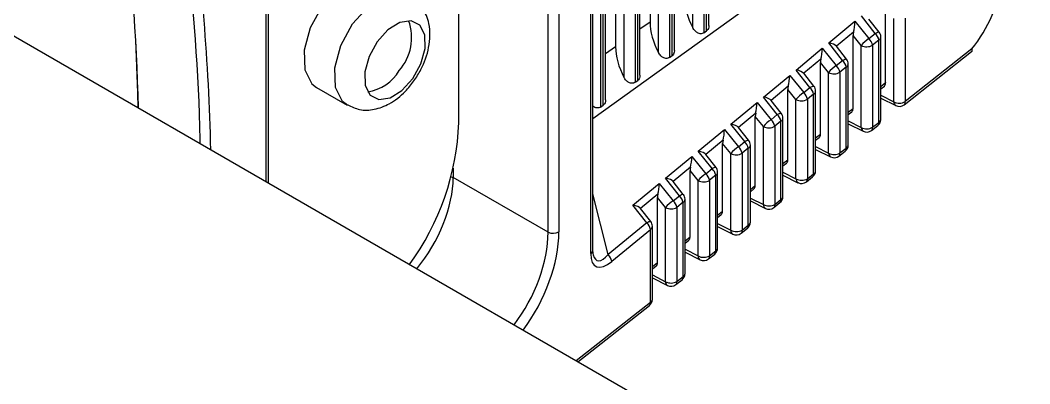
# Model space of a CAD drawing. Extents: x 12.3 to 108.7, y 1.1 to 80.4.
# Drawn here: x 24.292 to 25.576, y 63.234 to 63.697 of the extents above; entities that cross this region are included whole.
import ezdxf

# ---------------------------------------------------------------- set-up
doc = ezdxf.new("R2010")
doc.units = 0
doc.header["$MEASUREMENT"] = 0
doc.layers.add('OBJECT', color=7, linetype='CONTINUOUS')

msp = doc.modelspace()

# ---------------------------------------------------------------- linework, layer by layer
at = {"layer": 'OBJECT'}
for p, q in [((25.1477, 63.6872), (25.1477, 64.1804)), ((25.1617, 64.1818), (25.1617, 63.6809)), ((25.1651, 63.6833), (25.1651, 64.1825)), ((25.168, 63.69), (25.168, 64.1838)), ((25.1038, 63.6557), (25.1038, 64.161)), ((25.1179, 64.1627), (25.1179, 63.6494)), ((25.1212, 63.6518), (25.1212, 64.163)), ((25.1242, 63.6585), (25.1242, 64.1639)), ((25.0931, 64.1504), (25.0931, 63.6945)), ((25.06, 63.6242), (25.06, 64.1347)), ((25.0741, 64.1411), (25.0741, 63.6179)), ((25.0774, 63.6203), (25.0774, 64.1426)), ((25.0803, 63.6269), (25.0803, 64.144)), ((25.0336, 63.5887), (25.0336, 64.1214)), ((25.0365, 63.5954), (25.0365, 64.1265)), ((25.0492, 64.1298), (25.0492, 63.663)), ((25.0302, 64.118), (25.0302, 63.5863)), ((25.0177, 63.3998), (25.0177, 64.0872)), ((25.0202, 63.4036), (25.0202, 64.0911)), ((24.9633, 63.4271), (24.9633, 64.0068)), ((24.9772, 64.0074), (24.9772, 63.4276)), ((24.8498, 63.5665), (24.8498, 63.9584)), ((24.6044, 63.4912), (24.6044, 63.8997)), ((24.6077, 63.4893), (24.6077, 63.8919)), ((25.0202, 63.5719), (25.324, 63.7903)), ((25.393, 63.6174), (25.393, 63.712)), ((25.3797, 63.6801), (25.3622, 63.7024)), ((25.3848, 63.6818), (25.3718, 63.6982)), ((25.4034, 63.593), (25.4034, 63.6992)), ((25.4179, 63.6995), (25.4179, 63.5933)), ((25.0931, 63.6945), (25.0803, 63.6854)), ((25.3206, 63.6679), (25.3539, 63.6955)), ((25.3539, 63.6955), (25.3717, 63.6735)), ((26.6224, 62.3263), (24.2745, 63.6817)), ((25.1617, 63.6809), (25.1651, 63.6833)), ((25.3521, 63.6817), (25.3303, 63.6637)), ((25.3515, 63.5847), (25.3515, 63.6776)), ((25.3619, 63.6648), (25.3515, 63.6776)), ((25.3717, 63.6735), (25.3797, 63.6801)), ((25.3844, 63.6717), (25.3764, 63.6651)), ((25.3844, 63.5669), (25.3844, 63.6717)), ((25.3869, 63.5708), (25.3869, 63.6756)), ((25.0492, 63.663), (25.0365, 63.6539)), ((25.2791, 63.6335), (25.3124, 63.6611)), ((25.3124, 63.6611), (25.3302, 63.6391)), ((25.3382, 63.6457), (25.3206, 63.6679)), ((25.3432, 63.6473), (25.3303, 63.6637)), ((25.3619, 63.5603), (25.3619, 63.6648)), ((25.3764, 63.6651), (25.3764, 63.5606)), ((25.5029, 63.6603), (25.4179, 63.5933)), ((25.1179, 63.6494), (25.1212, 63.6518)), ((25.3106, 63.6473), (25.2888, 63.6293)), ((25.3302, 63.6391), (25.3382, 63.6457)), ((25.4166, 63.5893), (25.5024, 63.6569)), ((25.2966, 63.6113), (25.2791, 63.6335)), ((25.31, 63.552), (25.31, 63.6432)), ((25.3204, 63.6304), (25.31, 63.6432)), ((25.3428, 63.6373), (25.3349, 63.6307)), ((25.3428, 63.5342), (25.3428, 63.6373)), ((25.3454, 63.538), (25.3454, 63.6411)), ((25.0741, 63.6179), (25.0774, 63.6203)), ((25.2375, 63.5991), (25.2709, 63.6267)), ((25.2709, 63.6267), (25.2887, 63.6047)), ((25.3017, 63.6129), (25.2887, 63.6293)), ((25.3204, 63.5276), (25.3204, 63.6304)), ((25.3349, 63.6307), (25.3349, 63.5279)), ((24.6687, 63.6113), (24.7076, 63.5889)), ((25.2691, 63.6129), (25.2472, 63.5948)), ((25.2685, 63.5193), (25.2685, 63.6088)), ((25.2789, 63.596), (25.2685, 63.6088)), ((25.2887, 63.6047), (25.2966, 63.6113)), ((25.3039, 63.5053), (25.3039, 63.6067)), ((25.3869, 63.6126), (25.393, 63.6174)), ((25.3869, 63.6096), (25.3914, 63.613)), ((25.2551, 63.5768), (25.2375, 63.5991)), ((25.2602, 63.5785), (25.2472, 63.5949)), ((25.2789, 63.4949), (25.2789, 63.596)), ((25.3013, 63.6029), (25.2934, 63.5963)), ((25.2934, 63.5963), (25.2934, 63.4952)), ((25.3013, 63.5014), (25.3013, 63.6029)), ((25.3869, 63.6014), (25.4034, 63.593)), ((25.3869, 63.5978), (25.4059, 63.5882)), ((25.0302, 63.5863), (25.0336, 63.5887)), ((25.196, 63.5646), (25.2294, 63.5923)), ((25.2294, 63.5923), (25.2472, 63.5703)), ((25.3454, 63.5798), (25.3515, 63.5847)), ((25.2276, 63.5785), (25.2057, 63.5604)), ((25.227, 63.4866), (25.227, 63.5744)), ((25.2374, 63.5616), (25.227, 63.5744)), ((25.2472, 63.5703), (25.2551, 63.5768)), ((25.2597, 63.5684), (25.2519, 63.5619)), ((25.2597, 63.4687), (25.2597, 63.5684)), ((25.2623, 63.4726), (25.2623, 63.5723)), ((25.3454, 63.5768), (25.3498, 63.5803)), ((25.3454, 63.5687), (25.3619, 63.5603)), ((25.1544, 63.5302), (25.1879, 63.5579)), ((25.1879, 63.5579), (25.2057, 63.5359)), ((25.2136, 63.5424), (25.196, 63.5646)), ((25.2186, 63.5441), (25.2057, 63.5605)), ((25.2374, 63.4622), (25.2374, 63.5616)), ((25.2519, 63.5619), (25.2519, 63.4625)), ((25.3454, 63.5652), (25.3644, 63.5555)), ((25.3751, 63.5566), (25.3831, 63.5629)), ((25.3764, 63.5606), (25.3844, 63.5669)), ((25.1861, 63.5441), (25.1641, 63.526)), ((25.2057, 63.5359), (25.2136, 63.5424)), ((25.3039, 63.5471), (25.31, 63.552)), ((25.3039, 63.5441), (25.3083, 63.5476)), ((25.172, 63.508), (25.1544, 63.5302)), ((25.1855, 63.4539), (25.1855, 63.54)), ((25.1959, 63.5272), (25.1855, 63.54)), ((25.2182, 63.534), (25.2103, 63.5275)), ((25.2182, 63.436), (25.2182, 63.534)), ((25.2208, 63.4398), (25.2208, 63.5379)), ((25.3039, 63.536), (25.3204, 63.5276)), ((25.3039, 63.5325), (25.3229, 63.5228)), ((25.3336, 63.5239), (25.3416, 63.5302)), ((25.3349, 63.5279), (25.3428, 63.5342)), ((25.1129, 63.4958), (25.1463, 63.5235)), ((25.1463, 63.5235), (25.1642, 63.5015)), ((25.1771, 63.5096), (25.1641, 63.526)), ((25.1959, 63.4295), (25.1959, 63.5272)), ((25.2103, 63.5275), (25.2103, 63.4298)), ((25.2623, 63.5144), (25.2685, 63.5193)), ((24.8427, 63.5086), (24.8427, 63.4967)), ((25.1445, 63.5097), (25.1226, 63.4915)), ((25.144, 63.4212), (25.144, 63.5056)), ((25.1544, 63.4928), (25.144, 63.5056)), ((25.1642, 63.5015), (25.172, 63.508)), ((25.2623, 63.5114), (25.2668, 63.5149)), ((24.9633, 63.4271), (24.8427, 63.4967)), ((25.1305, 63.4735), (25.1129, 63.4958)), ((25.1355, 63.4752), (25.1226, 63.4916)), ((25.1544, 63.3968), (25.1544, 63.4928)), ((25.1767, 63.4996), (25.1688, 63.4931)), ((25.1688, 63.4931), (25.1688, 63.3971)), ((25.1767, 63.4032), (25.1767, 63.4996)), ((25.1792, 63.4071), (25.1792, 63.5034)), ((25.2623, 63.5033), (25.2789, 63.4949)), ((25.2623, 63.4998), (25.2814, 63.4901)), ((25.2921, 63.4912), (25.3, 63.4974)), ((25.2934, 63.4952), (25.3013, 63.5014)), ((25.0714, 63.4613), (25.1048, 63.4891)), ((25.1048, 63.4891), (25.1227, 63.4671)), ((25.2208, 63.4816), (25.227, 63.4866)), ((25.2208, 63.4786), (25.2253, 63.4822)), ((25.0399, 63.3985), (25.0202, 63.4758)), ((25.103, 63.4753), (25.0811, 63.4571)), ((25.1025, 63.3885), (25.1025, 63.4712)), ((25.1129, 63.4584), (25.1025, 63.4712)), ((25.1227, 63.4671), (25.1305, 63.4735)), ((25.1377, 63.3744), (25.1377, 63.469)), ((25.2208, 63.4706), (25.2374, 63.4622)), ((25.2208, 63.4671), (25.2399, 63.4574)), ((25.2519, 63.4625), (25.2597, 63.4687)), ((25.0889, 63.4391), (25.0714, 63.4613)), ((25.094, 63.4408), (25.081, 63.4572)), ((25.1129, 63.3641), (25.1129, 63.4584)), ((25.1351, 63.4651), (25.1273, 63.4587)), ((25.1273, 63.4587), (25.1273, 63.3644)), ((25.1351, 63.3705), (25.1351, 63.4651)), ((25.1792, 63.4489), (25.1855, 63.4539)), ((25.2506, 63.4585), (25.2585, 63.4647)), ((25.1792, 63.4459), (25.1838, 63.4495)), ((25.0889, 63.4391), (25.0399, 63.3985)), ((25.0445, 63.3901), (25.0936, 63.4307)), ((25.0936, 63.3378), (25.0936, 63.4307)), ((25.0961, 63.3416), (25.0961, 63.4346)), ((25.1792, 63.438), (25.1959, 63.4295)), ((25.1792, 63.4344), (25.1984, 63.4247)), ((25.2091, 63.4258), (25.217, 63.432)), ((25.2103, 63.4298), (25.2182, 63.436)), ((25.1377, 63.4162), (25.144, 63.4212)), ((25.1377, 63.4132), (25.1423, 63.4168)), ((25.1377, 63.4053), (25.1544, 63.3968)), ((25.1377, 63.4017), (25.1569, 63.392)), ((25.1688, 63.3971), (25.1767, 63.4032)), ((25.0961, 63.3834), (25.1025, 63.3885)), ((25.1676, 63.3931), (25.1754, 63.3992)), ((25.0961, 63.3804), (25.1008, 63.3841)), ((25.0961, 63.3726), (25.1129, 63.3641)), ((25.0961, 63.369), (25.1154, 63.3593)), ((25.1261, 63.3604), (25.1339, 63.3665)), ((25.1273, 63.3644), (25.1351, 63.3705)), ((25.0936, 63.3378), (24.9992, 63.2634)), ((25.0014, 63.2621), (25.0923, 63.3338))]:
    msp.add_line(p, q, dxfattribs=at)
at = {"layer": 'OBJECT', "flags": 128}
for points in [[(24.7487, 63.7499), (24.7385, 63.7533), (24.7179, 63.7503), (24.6958, 63.7367), (24.6757, 63.7146), (24.6606, 63.6872), (24.6529, 63.6589), (24.6537, 63.6339), (24.6628, 63.616), (24.6687, 63.6113)], [(24.7079, 63.5887), (24.7017, 63.5935), (24.6926, 63.6114), (24.6918, 63.6364), (24.6995, 63.6648), (24.7146, 63.6921), (24.7347, 63.7143), (24.7567, 63.7279), (24.7774, 63.7309), (24.7873, 63.7276)], [(24.7458, 63.6694), (24.7355, 63.6506), (24.7302, 63.6312), (24.7307, 63.6139), (24.737, 63.6016), (24.7481, 63.5961), (24.7623, 63.5981), (24.7774, 63.6075), (24.7913, 63.6227), (24.8016, 63.6415), (24.8069, 63.661), (24.8064, 63.6782), (24.8001, 63.6905), (24.789, 63.6961), (24.7748, 63.694), (24.7596, 63.6847), (24.7458, 63.6694)], [(24.4417, 63.5852), (24.4412, 63.6046), (24.4385, 63.6715)], [(25.3797, 63.6801), (25.3812, 63.681), (25.3825, 63.6816), (25.3836, 63.6819), (25.3843, 63.682), (25.3848, 63.6818), (25.3848, 63.6818)], [(25.3382, 63.6457), (25.3397, 63.6465), (25.341, 63.6471), (25.342, 63.6475), (25.3428, 63.6476), (25.3432, 63.6473), (25.3432, 63.6473)], [(25.2966, 63.6113), (25.2981, 63.6121), (25.2994, 63.6127), (25.3005, 63.6131), (25.3013, 63.6131), (25.3017, 63.6129), (25.3017, 63.6129)], [(25.2551, 63.5768), (25.2566, 63.5777), (25.2579, 63.5783), (25.2589, 63.5786), (25.2597, 63.5787), (25.2602, 63.5785), (25.2602, 63.5785)], [(25.2136, 63.5424), (25.215, 63.5432), (25.2163, 63.5438), (25.2174, 63.5442), (25.2182, 63.5443), (25.2186, 63.5441), (25.2186, 63.5441)], [(25.172, 63.508), (25.1735, 63.5088), (25.1748, 63.5094), (25.1758, 63.5098), (25.1766, 63.5098), (25.1771, 63.5096), (25.1771, 63.5096)], [(24.8399, 63.4977), (24.8412, 63.4973), (24.8427, 63.4967)], [(25.1305, 63.4735), (25.1319, 63.4744), (25.1332, 63.475), (25.1343, 63.4753), (25.1351, 63.4754), (25.1355, 63.4752), (25.1355, 63.4752)], [(25.0889, 63.4391), (25.0904, 63.4399), (25.0917, 63.4406), (25.0928, 63.4409), (25.0935, 63.441), (25.094, 63.4408), (25.094, 63.4408)]]:
    msp.add_lwpolyline(points, dxfattribs=at)
at = {"layer": 'OBJECT'}
for centre, radius, start, end in [((21.6215, 63.5148), 2.8213, 1.4269, 7.015), ((24.7263, 63.6747), 0.0634, 318.5882, 19.8958), ((25.3924, 63.6402), 0.0392, 121.884, 141.0874), ((25.3607, 63.6619), 0.016, 11.4399, 46.3963), ((25.3687, 63.6685), 0.016, 11.4395, 46.3966), ((25.3822, 63.676), 0.0048, 297.5283, 355.258), ((25.3769, 63.6756), 0.01, 0, 38.2977), ((25.3689, 63.6784), 0.0153, 242.7526, 299.2808), ((25.3272, 63.6341), 0.016, 11.442, 46.3913), ((25.3354, 63.6411), 0.01, 0, 38.2977), ((24.7265, 63.6601), 0.0547, 277.6419, 329.9809), ((25.3509, 63.6058), 0.0392, 121.8838, 141.0871), ((25.3192, 63.6275), 0.016, 11.442, 46.3913), ((25.3406, 63.6415), 0.0048, 297.5283, 355.2587), ((25.3274, 63.644), 0.0153, 242.7526, 299.2808), ((25.2856, 63.5997), 0.016, 11.4426, 46.3936), ((25.2991, 63.6071), 0.0048, 297.5277, 355.2593), ((25.2939, 63.6067), 0.01, 0, 38.2977), ((25.3094, 63.5714), 0.0392, 121.8835, 141.0875), ((25.2859, 63.6096), 0.0153, 242.7529, 299.2814), ((25.2777, 63.5931), 0.016, 11.4444, 46.3918), ((25.4104, 63.6066), 0.0153, 242.7541, 299.2802), ((25.4088, 63.5928), 0.00534, 177.0043, 237.8975), ((25.4104, 63.5972), 0.01, 243.1776, 308.2361), ((25.4137, 63.5924), 0.00428, 313.4167, 11.9517), ((25.2679, 63.537), 0.0392, 121.8841, 141.0869), ((25.2362, 63.5587), 0.016, 11.4426, 46.3936), ((25.2441, 63.5653), 0.016, 11.4416, 46.3919), ((25.2575, 63.5727), 0.0048, 297.5283, 355.258), ((25.2523, 63.5723), 0.01, 0, 38.2977), ((25.3769, 63.5708), 0.01, 308.2361, 0), ((25.3822, 63.5712), 0.0048, 297.5283, 355.258), ((24.5215, 63.5796), 0.3286, 323.8825, 357.7159), ((25.2444, 63.5752), 0.0153, 242.7541, 299.2802), ((25.3689, 63.5739), 0.0153, 242.7526, 299.2808), ((25.3673, 63.5601), 0.00534, 177.0006, 237.8962), ((25.3689, 63.5645), 0.01, 243.1776, 308.2361), ((25.3722, 63.5597), 0.00428, 313.4165, 11.9519), ((25.3802, 63.566), 0.00428, 313.4165, 11.9519), ((25.2025, 63.5308), 0.016, 11.4422, 46.3938), ((25.2108, 63.5379), 0.01, 0, 38.2977), ((25.2264, 63.5026), 0.0392, 121.8836, 141.0874), ((25.1947, 63.5243), 0.016, 11.4419, 46.3914), ((25.216, 63.5383), 0.0048, 297.523, 355.266), ((25.3354, 63.538), 0.01, 308.2361, 0), ((25.3386, 63.5333), 0.00428, 313.4196, 11.9524), ((25.3406, 63.5384), 0.0048, 297.5283, 355.2587), ((25.2029, 63.5408), 0.0153, 242.7526, 299.2808), ((25.3274, 63.5412), 0.0153, 242.7526, 299.2808), ((25.3258, 63.5274), 0.00534, 177.0004, 237.8964), ((25.3274, 63.5318), 0.01, 243.1776, 308.2361), ((25.3307, 63.527), 0.00428, 313.4143, 11.9541), ((25.161, 63.4964), 0.016, 11.4416, 46.3917), ((25.1692, 63.5034), 0.01, 0, 38.2977), ((25.2939, 63.5053), 0.01, 308.2361, 0), ((25.2991, 63.5057), 0.0048, 297.5277, 355.2593), ((25.1849, 63.4682), 0.0392, 121.8837, 141.0873), ((25.1614, 63.5064), 0.0153, 242.753, 299.2804), ((25.1532, 63.4899), 0.016, 11.4413, 46.392), ((25.1744, 63.5038), 0.0048, 297.5277, 355.2593), ((25.2859, 63.5085), 0.0153, 242.7529, 299.2814), ((25.2843, 63.4947), 0.00534, 176.9971, 237.9045), ((25.2859, 63.4991), 0.01, 243.1776, 308.2361), ((25.2892, 63.4943), 0.00428, 313.4165, 11.9519), ((25.2971, 63.5005), 0.00428, 313.4164, 11.952), ((25.1434, 63.4338), 0.0392, 121.8837, 141.0873), ((25.1117, 63.4555), 0.016, 11.4442, 46.392), ((25.1194, 63.462), 0.016, 11.4423, 46.3939), ((25.1329, 63.4694), 0.0048, 297.5259, 355.263), ((25.1277, 63.469), 0.01, 0, 38.2977), ((25.2523, 63.4726), 0.01, 308.2361, 0), ((25.2556, 63.4678), 0.00428, 313.4142, 11.9542), ((25.2575, 63.473), 0.0048, 297.5283, 355.258), ((25.1199, 63.472), 0.0153, 242.7529, 299.2814), ((25.2444, 63.4758), 0.0153, 242.7541, 299.2802), ((25.2427, 63.462), 0.00534, 177.0046, 237.8969), ((25.2444, 63.4663), 0.01, 243.1776, 308.2361), ((25.2477, 63.4616), 0.00428, 313.4164, 11.952), ((25.0861, 63.4346), 0.01, 0, 38.2977), ((25.2108, 63.4398), 0.01, 308.2361, 0), ((25.216, 63.4402), 0.0048, 297.523, 355.266), ((24.9697, 63.4411), 0.0154, 245.5036, 299.1326), ((25.0779, 63.4275), 0.016, 11.4412, 46.3919), ((25.0913, 63.435), 0.0048, 297.5272, 355.2591), ((25.2029, 63.4431), 0.0153, 242.7526, 299.2808), ((25.2012, 63.4292), 0.00534, 177.0009, 237.8956), ((25.2062, 63.4289), 0.00428, 313.4142, 11.9542), ((25.214, 63.4351), 0.00428, 313.4157, 11.9527), ((25.2029, 63.4336), 0.01, 243.1776, 308.2361), ((25.0154, 63.4041), 0.00483, 297.7293, 355.0578), ((25.1692, 63.4071), 0.01, 308.2361, 0), ((25.1725, 63.4023), 0.00428, 313.4137, 11.9547), ((25.1744, 63.4075), 0.0048, 297.5277, 355.2593), ((25.0288, 63.3869), 0.016, 11.4417, 46.3916), ((25.1614, 63.4104), 0.0153, 242.753, 299.2804), ((25.1597, 63.3965), 0.00534, 176.9969, 237.9047), ((25.1614, 63.4009), 0.01, 243.1776, 308.2361), ((25.1647, 63.3962), 0.00428, 313.4128, 11.9601), ((25.1199, 63.3777), 0.0153, 242.7529, 299.2814), ((25.1182, 63.3638), 0.00534, 177, 237.9015), ((25.1231, 63.3635), 0.00428, 313.4164, 11.952), ((25.1277, 63.3744), 0.01, 308.2361, 0), ((25.1309, 63.3696), 0.00428, 313.4167, 11.9519), ((25.1329, 63.3748), 0.0048, 297.5259, 355.263), ((25.1199, 63.3682), 0.01, 243.1776, 308.2361), ((25.0861, 63.3416), 0.01, 308.2361, 0), ((25.0894, 63.3369), 0.00428, 313.4138, 11.9546), ((25.0913, 63.342), 0.0048, 297.5272, 355.2591)]:
    msp.add_arc(centre, radius, start, end, dxfattribs=at)
for centre, major_axis, ratio, start_param, end_param in [((22.0171, 62.1599), (1.8332, 2.8398), 0.607765, 5.552725, 5.676084), ((25.4697, 63.7192), (0.0508, 0.0976), 0.546171, 4.370683, 5.292217), ((25.1797, 63.7018), (-0.0301, 0.0521), 0.583023, 0.78916, 1.51409), ((25.1359, 63.6703), (-0.0301, 0.0521), 0.583023, 0.78916, 1.51409), ((25.3511, 63.6909), (0.0014, 0.0139), 0.177178, 4.008057, 5.062469), ((25.3582, 63.6821), (0.004, 0.0102), 0.521, 1.812242, 2.218503), ((25.092, 63.6388), (-0.0301, 0.0521), 0.583023, 0.78916, 1.51409), ((25.3096, 63.6565), (0.0014, 0.0139), 0.177178, 4.008057, 5.062469), ((25.3178, 63.6634), (0.0131, -0.0014), 0.372225, 0.340665, 1.395076), ((25.3167, 63.6477), (0.004, 0.0102), 0.521, 1.812242, 2.218503), ((25.2763, 63.6289), (0.0131, -0.0014), 0.372225, 0.340665, 1.395076), ((25.2681, 63.6221), (0.0014, 0.0139), 0.177178, 4.008057, 5.062469), ((25.2752, 63.6133), (0.004, 0.0102), 0.521, 1.812242, 2.218503), ((25.3859, 63.6215), (-0.00505, 0.00871), 0.579362, 3.224011, 3.926284), ((25.2348, 63.5945), (0.0131, -0.0014), 0.372225, 0.340665, 1.395076), ((25.2266, 63.5877), (0.0014, 0.0139), 0.177178, 4.008057, 5.062469), ((25.3444, 63.5888), (-0.00505, 0.00871), 0.579362, 3.224011, 3.926284), ((25.2337, 63.5789), (0.004, 0.0102), 0.521, 1.812242, 2.218503), ((25.1851, 63.5533), (0.0014, 0.0139), 0.177178, 4.008057, 5.062469), ((25.1932, 63.5601), (0.0131, -0.0014), 0.372225, 0.340665, 1.395076), ((25.1922, 63.5445), (0.004, 0.0102), 0.521, 1.812242, 2.218503), ((25.3029, 63.5561), (-0.00505, 0.00871), 0.579362, 3.224011, 3.926284), ((25.1517, 63.5257), (0.0131, -0.0014), 0.372225, 0.340665, 1.395076), ((25.1436, 63.5189), (0.0014, 0.0139), 0.177178, 4.008057, 5.062469), ((25.2614, 63.5234), (-0.00505, 0.00871), 0.579362, 3.224011, 3.926284), ((25.1507, 63.5101), (0.004, 0.0102), 0.521, 1.812242, 2.218503), ((24.7546, 63.4459), (0.0625, 0.1083), 0.573062, 4.421784, 5.493907), ((25.1101, 63.4912), (0.0131, -0.0014), 0.372225, 0.340665, 1.395076), ((25.1021, 63.4845), (0.0014, 0.0139), 0.177178, 4.008057, 5.062469), ((25.2199, 63.4907), (-0.00505, 0.00871), 0.579362, 3.224011, 3.926284), ((25.1092, 63.4757), (0.004, 0.0102), 0.521, 1.812242, 2.218503), ((25.0686, 63.4568), (0.0131, -0.0014), 0.372225, 0.340665, 1.395076), ((25.1784, 63.458), (-0.00505, 0.00871), 0.579362, 3.224011, 3.926284), ((24.8794, 63.3739), (0.0569, 0.1114), 0.553578, 4.393337, 5.465447), ((24.8868, 63.37), (0.062, 0.1201), 0.547678, 4.415187, 5.468081), ((25.1369, 63.4253), (-0.00505, 0.00871), 0.579362, 3.224011, 3.926284), ((25.0421, 63.4361), (0.0162, 0.045), 0.339049, 2.443895, 2.676873), ((25.0496, 63.4322), (0.0254, 0.0486), 0.398658, 2.489421, 3.900947), ((25.0421, 63.4361), (0.0162, 0.045), 0.339049, 2.676873, 3.855421), ((25.0954, 63.3925), (-0.00505, 0.00871), 0.579362, 3.224011, 3.926284)]:
    msp.add_ellipse(centre, major_axis=major_axis, ratio=ratio, start_param=start_param, end_param=end_param, dxfattribs=at)
for points, knots in [([(24.5206, 63.5396), (24.5205, 63.5414), (24.5191, 63.6296), (24.5107, 63.7354), (24.4968, 63.8357), (24.4941, 63.8555)], [0, 0, 0, 0, 0.015897, 0.806398, 1, 1, 1, 1]), ([(24.7927, 63.6196), (24.7958, 63.6243), (24.8044, 63.6376), (24.8131, 63.6631), (24.8139, 63.6905), (24.8049, 63.712), (24.795, 63.7244), (24.7878, 63.7269), (24.7867, 63.7272)], [0, 0, 0, 0, 0.131167, 0.363831, 0.617708, 0.803235, 0.970505, 1, 1, 1, 1]), ([(25.1617, 63.6809), (25.161, 63.6805), (25.1596, 63.6797), (25.1571, 63.6796), (25.1542, 63.6804), (25.1509, 63.6825), (25.1488, 63.6851), (25.1478, 63.6869), (25.1477, 63.6872)], [0, 0, 0, 0, 0.150357, 0.300705, 0.452228, 0.658977, 0.942857, 1, 1, 1, 1]), ([(25.168, 63.69), (25.168, 63.6898), (25.1681, 63.6885), (25.1675, 63.6864), (25.1664, 63.6844), (25.1654, 63.6836), (25.1651, 63.6833)], [0, 0, 0, 0, 0.057013, 0.48071, 0.839336, 1, 1, 1, 1]), ([(25.1241, 63.6585), (25.1241, 63.6583), (25.1243, 63.657), (25.1237, 63.6549), (25.1225, 63.6528), (25.1216, 63.652), (25.1212, 63.6518)], [0, 0, 0, 0, 0.057013, 0.48071, 0.839336, 1, 1, 1, 1]), ([(25.5023, 63.657), (25.5026, 63.6572), (25.5032, 63.6576), (25.5033, 63.6588), (25.5031, 63.6599), (25.5029, 63.6603), (25.5029, 63.6603)], [0, 0, 0, 0, 0.270251, 0.749403, 0.969667, 1, 1, 1, 1]), ([(25.1179, 63.6494), (25.1172, 63.649), (25.1158, 63.6482), (25.1132, 63.6481), (25.1103, 63.6489), (25.1071, 63.651), (25.105, 63.6536), (25.104, 63.6554), (25.1038, 63.6557)], [0, 0, 0, 0, 0.1503574, 0.3007051, 0.4522277, 0.6589767, 0.9428581, 1, 1, 1, 1]), ([(24.7084, 63.5893), (24.7133, 63.5869), (24.7239, 63.5815), (24.7429, 63.5827), (24.7629, 63.5902), (24.78, 63.6033), (24.7892, 63.615), (24.7927, 63.6196)], [0, 0, 0, 0, 0.170979, 0.36795, 0.580509, 0.836003, 1, 1, 1, 1]), ([(25.0741, 63.6179), (25.0734, 63.6175), (25.072, 63.6167), (25.0694, 63.6166), (25.0665, 63.6173), (25.0632, 63.6195), (25.0611, 63.6221), (25.0601, 63.6239), (25.06, 63.6242)], [0, 0, 0, 0, 0.1503574, 0.3007051, 0.4522277, 0.6589767, 0.9428581, 1, 1, 1, 1]), ([(25.0803, 63.6269), (25.0803, 63.6268), (25.0805, 63.6255), (25.0799, 63.6234), (25.0787, 63.6213), (25.0777, 63.6205), (25.0774, 63.6203)], [0, 0, 0, 0, 0.0570304, 0.4807053, 0.8393343, 1, 1, 1, 1]), ([(25.0364, 63.5954), (25.0365, 63.5953), (25.0366, 63.594), (25.036, 63.5918), (25.0349, 63.5898), (25.0339, 63.589), (25.0336, 63.5887)], [0, 0, 0, 0, 0.0570148, 0.4806967, 0.8393316, 1, 1, 1, 1]), ([(25.0302, 63.5863), (25.0295, 63.5859), (25.0281, 63.5852), (25.0255, 63.5851), (25.0228, 63.5857), (25.0211, 63.5869), (25.0202, 63.5876)], [0, 0, 0, 0, 0.236203, 0.47239, 0.710423, 1, 1, 1, 1])]:
    msp.add_open_spline(points, degree=3, knots=knots, dxfattribs=at)

doc.saveas('drawing.dxf')
